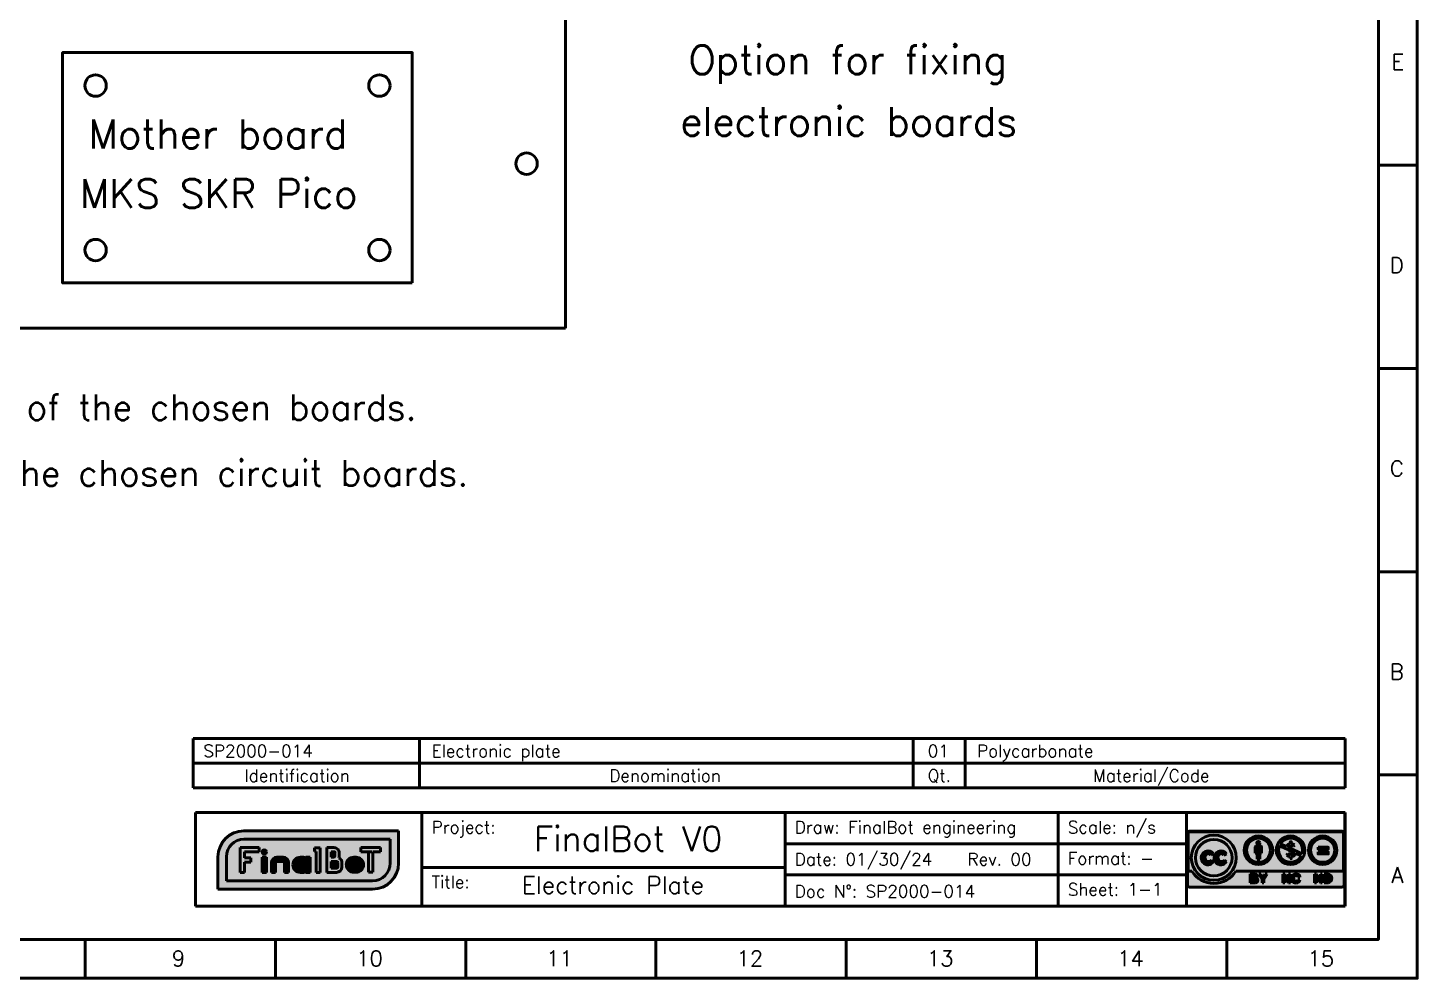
# Model space of a CAD drawing. Extents: x 21948 to 23123, y -4624 to -4130.
# Drawn here: x 22543.9 to 22881.7, y -4623.8 to -4392.7 of the extents above; entities that cross this region are included whole.
import ezdxf

# ---------------------------------------------------------------- set-up
doc = ezdxf.new("R2010")
doc.units = 0
doc.layers.add('Cotas', color=90, linetype='Continuous')
doc.layers.add('Eletrônico', color=7, linetype='Continuous')
doc.layers.add('Peças Usinadas', color=120, linetype='Continuous', lineweight=50)
doc.styles.get("Standard").update_dxf_attribs({"font": 'romans.shx'})

# ---------------------------------------------------------------- blocks, each defined once
blk = doc.blocks.new('Logo CC')
at = {"layer": 'Peças Usinadas'}
h = blk.add_hatch(color=252, dxfattribs=at)
h.dxf.hatch_style = 1
h.paths.add_polyline_path([(20.48, 4.9, 0.414214), (20.04, 5.34), (-17.19, 5.34, 0.414214), (-17.63, 4.9), (-17.63, -7.85, 0.414214), (-17.19, -8.29), (20.04, -8.29, 0.414214), (20.48, -7.85), (20.48, 4.9)])
h.paths.add_polyline_path([(-16.56, -4.37), (-17.44, -4.37), (-17.44, 4.9, -0.414214), (-17.19, 5.15), (20.04, 5.15, -0.414214), (20.29, 4.9), (20.29, -4.37), (-5.84, -4.37, -0.563159), (-16.56, -4.37)], flags=16)
h.paths.add_polyline_path([(-16.67, -1.12, -1), (-5.73, -1.12, -1), (-16.67, -1.12)], flags=0)
h.paths.add_polyline_path([(-2.34, -5.06), (-1.12, -5.06, -0.661969), (-0.86, -6.06, -0.788457), (-1.09, -7.22), (-2.34, -7.22), (-2.34, -5.06)], flags=16)
h.paths.add_polyline_path([(-0.23, -5.14), (0.26, -5.14), (0.76, -5.98), (1.27, -5.14), (1.76, -5.14), (1, -6.41), (1, -7.27), (0.76, -7.27), (0.53, -7.27), (0.53, -6.41), (-0.23, -5.14)], flags=16)
h.paths.add_polyline_path([(5.57, -5.1), (6.05, -5.1), (6.97, -6.44), (6.97, -5.1), (7.45, -5.1), (7.45, -7.21), (6.97, -7.21), (6.05, -5.87), (6.05, -7.23), (5.57, -7.23), (5.57, -5.1)], flags=16)
h.paths.add_polyline_path([(7.82, -5.75, -0.213732), (8.48, -5.08, -0.134698), (9.1, -5.09, -0.397759), (9.71, -5.83), (9.24, -5.83, 0.6511), (8.35, -5.62, 0.22418), (8.31, -6.58, 0.699149), (9.24, -6.54), (9.71, -6.54, -0.390337), (8.8, -7.31, -0.329081), (7.83, -6.65, -0.166195), (7.82, -5.75)], flags=16)
h.paths.add_polyline_path([(13.29, -5.1), (13.77, -5.1), (14.7, -6.44), (14.7, -5.1), (15.18, -5.1), (15.18, -7.21), (14.7, -7.21), (13.77, -5.87), (13.77, -7.23), (13.29, -7.23), (13.29, -5.1)], flags=16)
h.paths.add_polyline_path([(15.66, -5.1), (16.59, -5.1, -0.863396), (16.59, -7.21), (15.66, -7.21), (15.66, -5.1)], flags=16)
h.paths.add_polyline_path([(16.02, -5.45), (16.59, -5.45, -0.611418), (16.59, -6.9), (16.02, -6.9), (16.02, -5.45)], flags=0)
h.paths.add_polyline_path([(-1.84, -5.45), (-1.29, -5.45, -0.888745), (-1.29, -5.94), (-1.84, -5.94), (-1.84, -5.45)], flags=0)
h.paths.add_polyline_path([(-1.84, -6.36), (-1.21, -6.36, -0.888745), (-1.21, -6.85), (-1.84, -6.85), (-1.84, -6.36)], flags=0)
h.paths.add_polyline_path([(-6.76, -1.12, -1), (-15.64, -1.12, -1), (-6.76, -1.12)], flags=0)
h.paths.add_polyline_path([(3.13, 0.69, -1), (-3.81, 0.69, -1), (3.13, 0.69)], flags=0)
h.paths.add_polyline_path([(2.59, 0.69, -1), (-3.27, 0.69, -1), (2.59, 0.69)], flags=0)
h.paths.add_polyline_path([(-1.12, 1.44, -0.414214), (-0.92, 1.64), (-0.34, 1.64), (0.23, 1.64, -0.414213), (0.43, 1.44), (0.43, 0), (0, 0), (0, -1.46), (-0.34, -1.46), (-0.69, -1.46), (-0.69, 0), (-1.12, 0), (-1.12, 1.44)], flags=0)
h.paths.add_polyline_path([(10.93, 0.69, -1), (3.99, 0.69, -1), (10.93, 0.69)], flags=0)
h.paths.add_polyline_path([(4.75, 1.8), (6.66, 0.93, 0.109981), (8.05, 0.21, -0.673703), (8.15, -0.15, -0.259108), (6.78, -0.18), (6.51, -0.48, 0.155874), (7.39, -0.85), (7.39, -1.33), (7.63, -1.33), (7.63, -0.85, 0.142846), (8.46, -0.56, 0.147289), (8.76, -0.04), (10.07, -0.64, -0.962523), (4.75, 1.8)], flags=0)
h.paths.add_polyline_path([(7.33, 1.73, -0.154068), (8.15, 1.66), (8.43, 1.96, 0.096441), (7.63, 2.24), (7.63, 2.76), (7.39, 2.76), (7.39, 2.26, 0.305146), (6.45, 1.57), (4.97, 2.24, -0.876811), (10.26, -0.18), (7.26, 1.21, -0.730169), (7.33, 1.73)], flags=0)
h.paths.add_polyline_path([(18.73, 0.69, -1), (11.79, 0.69, -1), (18.73, 0.69)], flags=0)
h.paths.add_polyline_path([(18.19, 0.69, -1), (12.33, 0.69, -1), (18.19, 0.69)], flags=0)
h.paths.add_polyline_path([(14.14, 1.43), (16.6, 1.43), (16.6, 0.97), (14.14, 0.97), (14.14, 1.43)], flags=0)
h.paths.add_polyline_path([(-11.27, -0.18), (-11.88, -0.53, 0.450891), (-13.11, -0.33, 0.349848), (-13.01, -1.97, 0.361747), (-11.79, -1.71), (-11.3, -2.06, -0.517788), (-13.86, -2.29, -0.339698), (-13.89, -0.09, -0.489965), (-11.27, -0.18)], flags=0)
h.paths.add_polyline_path([(-8.12, -0.18), (-8.73, -0.53, 0.450891), (-9.96, -0.33, 0.349848), (-9.86, -1.97, 0.361747), (-8.64, -1.71), (-8.15, -2.06, -0.517788), (-10.71, -2.29, -0.339698), (-10.74, -0.09, -0.489965), (-8.12, -0.18)], flags=0)
h.paths.add_polyline_path([(14.14, 0.28), (16.6, 0.28), (16.6, -0.19), (14.14, -0.19), (14.14, 0.28)], flags=0)
h.paths.add_polyline_path([(0.05, 2.45, -1), (-0.74, 2.45, -1), (0.05, 2.45)], flags=0)
h = blk.add_hatch(color=254, dxfattribs=at)
h.dxf.hatch_style = 1
h.paths.add_polyline_path([(20.29, 4.9, 0.414214), (20.04, 5.15), (-17.19, 5.15, 0.414214), (-17.44, 4.9), (-17.44, -4.37), (-16.56, -4.37, 0.563159), (-5.84, -4.37), (20.29, -4.37), (20.29, 4.9)])
h.paths.add_polyline_path([(-5.73, -1.12, -1), (-16.67, -1.12, -1), (-5.73, -1.12)], flags=16)
h.paths.add_polyline_path([(-6.76, -1.12, -1), (-15.64, -1.12, -1), (-6.76, -1.12)], flags=0)
h.paths.add_polyline_path([(3.13, 0.69, -1), (-3.81, 0.69, -1), (3.13, 0.69)], flags=16)
h.paths.add_polyline_path([(2.59, 0.69, -1), (-3.27, 0.69, -1), (2.59, 0.69)], flags=0)
h.paths.add_polyline_path([(-1.12, 1.44, -0.414214), (-0.92, 1.64), (-0.34, 1.64), (0.23, 1.64, -0.414213), (0.43, 1.44), (0.43, 0), (0, 0), (0, -1.46), (-0.34, -1.46), (-0.69, -1.46), (-0.69, 0), (-1.12, 0), (-1.12, 1.44)], flags=0)
h.paths.add_polyline_path([(10.93, 0.69, -1), (3.99, 0.69, -1), (10.93, 0.69)], flags=16)
h.paths.add_polyline_path([(4.75, 1.8), (6.66, 0.93, 0.109981), (8.05, 0.21, -0.673703), (8.15, -0.15, -0.259108), (6.78, -0.18), (6.51, -0.48, 0.155874), (7.39, -0.85), (7.39, -1.33), (7.63, -1.33), (7.63, -0.85, 0.142846), (8.46, -0.56, 0.147289), (8.76, -0.04), (10.07, -0.64, -0.962523), (4.75, 1.8)], flags=0)
h.paths.add_polyline_path([(7.33, 1.73, -0.154068), (8.15, 1.66), (8.43, 1.96, 0.096441), (7.63, 2.24), (7.63, 2.76), (7.39, 2.76), (7.39, 2.26, 0.305146), (6.45, 1.57), (4.97, 2.24, -0.876811), (10.26, -0.18), (7.26, 1.21, -0.730169), (7.33, 1.73)], flags=0)
h.paths.add_polyline_path([(18.73, 0.69, -1), (11.79, 0.69, -1), (18.73, 0.69)], flags=16)
h.paths.add_polyline_path([(18.19, 0.69, -1), (12.33, 0.69, -1), (18.19, 0.69)], flags=0)
h.paths.add_polyline_path([(14.14, 1.43), (16.6, 1.43), (16.6, 0.97), (14.14, 0.97), (14.14, 1.43)], flags=0)
h.paths.add_polyline_path([(-11.27, -0.18), (-11.88, -0.53, 0.450891), (-13.11, -0.33, 0.349848), (-13.01, -1.97, 0.361747), (-11.79, -1.71), (-11.3, -2.06, -0.517788), (-13.86, -2.29, -0.339698), (-13.89, -0.09, -0.489965), (-11.27, -0.18)], flags=0)
h.paths.add_polyline_path([(-8.12, -0.18), (-8.73, -0.53, 0.450891), (-9.96, -0.33, 0.349848), (-9.86, -1.97, 0.361747), (-8.64, -1.71), (-8.15, -2.06, -0.517788), (-10.71, -2.29, -0.339698), (-10.74, -0.09, -0.489965), (-8.12, -0.18)], flags=0)
h.paths.add_polyline_path([(14.14, 0.28), (16.6, 0.28), (16.6, -0.19), (14.14, -0.19), (14.14, 0.28)], flags=0)
h.paths.add_polyline_path([(0.05, 2.45, -1), (-0.74, 2.45, -1), (0.05, 2.45)], flags=0)
h = blk.add_hatch(color=252, dxfattribs=at)
h.dxf.hatch_style = 1
h.paths.add_polyline_path([(-5.73, -1.12, 1), (-16.67, -1.12, 1), (-5.73, -1.12)])
h.paths.add_polyline_path([(-15.64, -1.12, -1), (-6.76, -1.12, -1), (-15.64, -1.12)], flags=16)
h.paths.add_polyline_path([(-13.89, -0.09, -0.489965), (-11.27, -0.18), (-11.88, -0.53, 0.450891), (-13.11, -0.33, 0.349848), (-13.01, -1.97, 0.361747), (-11.79, -1.71), (-11.3, -2.06, -0.517788), (-13.86, -2.29, -0.339698), (-13.89, -0.09)], flags=0)
h.paths.add_polyline_path([(-10.74, -0.09, -0.489965), (-8.12, -0.18), (-8.73, -0.53, 0.450891), (-9.96, -0.33, 0.349848), (-9.86, -1.97, 0.361747), (-8.64, -1.71), (-8.15, -2.06, -0.517788), (-10.71, -2.29, -0.339698), (-10.74, -0.09)], flags=0)
h = blk.add_hatch(color=252, dxfattribs=at)
h.dxf.hatch_style = 1
h.paths.add_polyline_path([(3.13, 0.69, 1), (-3.81, 0.69, 1), (3.13, 0.69)])
h.paths.add_polyline_path([(2.59, 0.69, -1), (-3.27, 0.69, -1), (2.59, 0.69)], flags=16)
h.paths.add_polyline_path([(-0.92, 1.64), (-0.34, 1.64), (0.23, 1.64, -0.414213), (0.43, 1.44), (0.43, 0), (0, 0), (0, -1.46), (-0.34, -1.46), (-0.69, -1.46), (-0.69, 0), (-1.12, 0), (-1.12, 1.44, -0.414214), (-0.92, 1.64)], flags=0)
h.paths.add_polyline_path([(0.05, 2.45, -1), (-0.74, 2.45, -1), (0.05, 2.45)], flags=0)
h = blk.add_hatch(color=7, dxfattribs=at)
h.dxf.hatch_style = 1
h.paths.add_polyline_path([(2.59, 0.69, 1), (-3.27, 0.69, 1), (2.59, 0.69)])
h.paths.add_polyline_path([(-0.92, 1.64), (-0.34, 1.64), (0.23, 1.64, -0.414213), (0.43, 1.44), (0.43, 0), (0, 0), (0, -1.46), (-0.34, -1.46), (-0.69, -1.46), (-0.69, 0), (-1.12, 0), (-1.12, 1.44, -0.414214), (-0.92, 1.64)], flags=16)
h.paths.add_polyline_path([(0.05, 2.45, -1), (-0.74, 2.45, -1), (0.05, 2.45)], flags=16)
h = blk.add_hatch(color=252, dxfattribs=at)
h.dxf.hatch_style = 1
h.paths.add_polyline_path([(10.93, 0.69, 1), (3.99, 0.69, 1), (10.93, 0.69)])
h.paths.add_polyline_path([(4.75, 1.8), (6.66, 0.93, 0.109981), (8.05, 0.21, -0.673703), (8.15, -0.15, -0.259108), (6.78, -0.18), (6.51, -0.48, 0.155874), (7.39, -0.85), (7.39, -1.33), (7.63, -1.33), (7.63, -0.85, 0.142846), (8.46, -0.56, 0.147289), (8.76, -0.04), (10.07, -0.64, -0.962523), (4.75, 1.8)], flags=16)
h.paths.add_polyline_path([(10.26, -0.18), (7.26, 1.21, -0.730169), (7.33, 1.73, -0.154068), (8.15, 1.66), (8.43, 1.96, 0.096441), (7.63, 2.24), (7.63, 2.76), (7.39, 2.76), (7.39, 2.26, 0.305146), (6.45, 1.57), (4.97, 2.24, -0.876811), (10.26, -0.18)], flags=16)
h = blk.add_hatch(color=7, dxfattribs=at)
h.dxf.hatch_style = 1
h.paths.add_polyline_path([(7.39, 2.76), (7.63, 2.76), (7.63, 2.24, -0.096441), (8.43, 1.96), (8.15, 1.66, 0.154068), (7.33, 1.73, 0.730169), (7.26, 1.21), (10.26, -0.18, 0.876811), (4.97, 2.24), (6.45, 1.57, -0.305146), (7.39, 2.26), (7.39, 2.76)])
h = blk.add_hatch(color=252, dxfattribs=at)
h.dxf.hatch_style = 1
h.paths.add_polyline_path([(18.73, 0.69, 1), (11.79, 0.69, 1), (18.73, 0.69)])
h.paths.add_polyline_path([(18.19, 0.69, -1), (12.33, 0.69, -1), (18.19, 0.69)], flags=16)
h.paths.add_polyline_path([(14.14, 1.43), (16.6, 1.43), (16.6, 0.97), (14.14, 0.97), (14.14, 1.43)], flags=0)
h.paths.add_polyline_path([(14.14, 0.28), (16.6, 0.28), (16.6, -0.19), (14.14, -0.19), (14.14, 0.28)], flags=0)
h = blk.add_hatch(color=7, dxfattribs=at)
h.dxf.hatch_style = 1
h.paths.add_polyline_path([(12.33, 0.69, 1), (18.19, 0.69, 1), (12.33, 0.69)])
h.paths.add_polyline_path([(14.14, 1.43), (16.6, 1.43), (16.6, 0.97), (14.14, 0.97), (14.14, 1.43)], flags=16)
h.paths.add_polyline_path([(14.14, 0.28), (16.6, 0.28), (16.6, -0.19), (14.14, -0.19), (14.14, 0.28)], flags=16)
h = blk.add_hatch(color=7, dxfattribs=at)
h.dxf.hatch_style = 1
h.paths.add_polyline_path([(-6.76, -1.12, 1), (-15.64, -1.12, 1), (-6.76, -1.12)])
h.paths.add_polyline_path([(-13.89, -0.09, -0.489965), (-11.27, -0.18), (-11.88, -0.53, 0.450891), (-13.11, -0.33, 0.349848), (-13.01, -1.97, 0.361747), (-11.79, -1.71), (-11.3, -2.06, -0.517788), (-13.86, -2.29, -0.339698), (-13.89, -0.09)], flags=16)
h.paths.add_polyline_path([(-10.74, -0.09, -0.489965), (-8.12, -0.18), (-8.73, -0.53, 0.450891), (-9.96, -0.33, 0.349848), (-9.86, -1.97, 0.361747), (-8.64, -1.71), (-8.15, -2.06, -0.517788), (-10.71, -2.29, -0.339698), (-10.74, -0.09)], flags=16)
h = blk.add_hatch(color=252, dxfattribs=at)
h.dxf.hatch_style = 1
h.paths.add_polyline_path([(-11.3, -2.06), (-11.79, -1.71, -0.361747), (-13.01, -1.97, -0.349848), (-13.11, -0.33, -0.450891), (-11.88, -0.53), (-11.27, -0.18, 0.489965), (-13.89, -0.09, 0.339698), (-13.86, -2.29, 0.517788), (-11.3, -2.06)])
h = blk.add_hatch(color=252, dxfattribs=at)
h.dxf.hatch_style = 1
h.paths.add_polyline_path([(-8.15, -2.06), (-8.64, -1.71, -0.361747), (-9.86, -1.97, -0.349848), (-9.96, -0.33, -0.450891), (-8.73, -0.53), (-8.12, -0.18, 0.489965), (-10.74, -0.09, 0.339698), (-10.71, -2.29, 0.517788), (-8.15, -2.06)])
h = blk.add_hatch(color=252, dxfattribs=at)
h.dxf.hatch_style = 1
h.paths.add_polyline_path([(0.43, 1.44, 0.414214), (0.23, 1.64), (-0.34, 1.64), (-0.92, 1.64, 0.414214), (-1.12, 1.44), (-1.12, 0), (-0.69, 0), (-0.69, -1.46), (-0.34, -1.46), (0, -1.46), (0, 0), (0.43, 0), (0.43, 1.44)])
h = blk.add_hatch(color=252, dxfattribs=at)
h.dxf.hatch_style = 1
h.paths.add_polyline_path([(0.05, 2.45, 1), (-0.74, 2.45, 1), (0.05, 2.45)])
h = blk.add_hatch(color=7, dxfattribs=at)
h.dxf.hatch_style = 1
h.paths.add_polyline_path([(6.66, 0.93), (4.75, 1.8, 0.962523), (10.07, -0.64), (8.76, -0.04, -0.147289), (8.46, -0.56, -0.142846), (7.63, -0.85), (7.63, -1.33), (7.39, -1.33), (7.39, -0.85, -0.155874), (6.51, -0.48), (6.78, -0.18, 0.259108), (8.15, -0.15, 0.673703), (8.05, 0.21, -0.109981), (6.66, 0.93)])
h = blk.add_hatch(color=252, dxfattribs=at)
h.dxf.hatch_style = 1
h.paths.add_polyline_path([(16.6, 1.43), (14.14, 1.43), (14.14, 0.97), (16.6, 0.97), (16.6, 1.43)])
h = blk.add_hatch(color=252, dxfattribs=at)
h.dxf.hatch_style = 1
h.paths.add_polyline_path([(16.6, 0.28), (14.14, 0.28), (14.14, -0.19), (16.6, -0.19), (16.6, 0.28)])
h = blk.add_hatch(color=7, dxfattribs=at)
h.dxf.hatch_style = 1
h.paths.add_polyline_path([(-0.86, -6.06, 0.661969), (-1.12, -5.06), (-2.34, -5.06), (-2.34, -7.22), (-1.09, -7.22, 0.788457), (-0.86, -6.06)])
h.paths.add_polyline_path([(-1.84, -5.45), (-1.29, -5.45, -0.888745), (-1.29, -5.94), (-1.84, -5.94), (-1.84, -5.45)], flags=16)
h.paths.add_polyline_path([(-1.84, -6.36), (-1.21, -6.36, -0.888745), (-1.21, -6.85), (-1.84, -6.85), (-1.84, -6.36)], flags=16)
h = blk.add_hatch(color=252, dxfattribs=at)
h.dxf.hatch_style = 1
h.paths.add_polyline_path([(-1.29, -5.45), (-1.84, -5.45), (-1.84, -5.94), (-1.29, -5.94, 0.888745), (-1.29, -5.45)])
h = blk.add_hatch(color=252, dxfattribs=at)
h.dxf.hatch_style = 1
h.paths.add_polyline_path([(-1.21, -6.36), (-1.84, -6.36), (-1.84, -6.85), (-1.21, -6.85, 0.888745), (-1.21, -6.36)])
h = blk.add_hatch(color=7, dxfattribs=at)
h.dxf.hatch_style = 1
h.paths.add_polyline_path([(1.76, -5.14), (1.27, -5.14), (0.76, -5.98), (0.26, -5.14), (-0.23, -5.14), (0.53, -6.41), (0.53, -7.27), (0.76, -7.27), (1, -7.27), (1, -6.41), (1.76, -5.14)])
h = blk.add_hatch(color=7, dxfattribs=at)
h.dxf.hatch_style = 1
h.paths.add_polyline_path([(7.45, -5.1), (6.97, -5.1), (6.97, -6.44), (6.05, -5.1), (5.57, -5.1), (5.57, -7.23), (6.05, -7.23), (6.05, -5.87), (6.97, -7.21), (7.45, -7.21), (7.45, -5.1)])
h = blk.add_hatch(color=7, dxfattribs=at)
h.dxf.hatch_style = 1
h.paths.add_polyline_path([(9.71, -6.54), (9.24, -6.54, -0.699149), (8.31, -6.58, -0.22418), (8.35, -5.62, -0.6511), (9.24, -5.83), (9.71, -5.83, 0.397759), (9.1, -5.09, 0.134698), (8.48, -5.08, 0.213732), (7.82, -5.75, 0.166195), (7.83, -6.65, 0.329081), (8.8, -7.31, 0.390337), (9.71, -6.54)])
h = blk.add_hatch(color=7, dxfattribs=at)
h.dxf.hatch_style = 1
h.paths.add_polyline_path([(15.18, -5.1), (14.7, -5.1), (14.7, -6.44), (13.77, -5.1), (13.29, -5.1), (13.29, -7.23), (13.77, -7.23), (13.77, -5.87), (14.7, -7.21), (15.18, -7.21), (15.18, -5.1)])
h = blk.add_hatch(color=7, dxfattribs=at)
h.dxf.hatch_style = 1
h.paths.add_polyline_path([(16.59, -5.1), (15.66, -5.1), (15.66, -7.21), (16.59, -7.21, 0.863396), (16.59, -5.1)])
h.paths.add_polyline_path([(16.02, -5.45), (16.59, -5.45, -0.611418), (16.59, -6.9), (16.02, -6.9), (16.02, -5.45)], flags=16)
h = blk.add_hatch(color=252, dxfattribs=at)
h.dxf.hatch_style = 1
h.paths.add_polyline_path([(16.59, -5.45), (16.02, -5.45), (16.02, -6.9), (16.59, -6.9, 0.611418), (16.59, -5.45)])
for p, q in [((-17.85, 9.83), (-17.85, -12.87)), ((-17.85, 9.83), (20.69, 9.83)), ((20.69, 9.83), (20.69, -12.87)), ((20.69, -12.87), (-17.85, -12.87))]:
    blk.add_line(p, q, dxfattribs=at)
at = {"layer": 'Peças Usinadas', "color": 252}
for p, q in [((-17.63, 4.9), (-17.63, -7.85)), ((-17.44, 4.9), (-17.44, -4.37)), ((-17.19, 5.34), (20.04, 5.34)), ((-17.19, 5.15), (20.04, 5.15)), ((20.29, -4.37), (20.29, 4.9)), ((20.48, -7.85), (20.48, 4.9)), ((-1.12, 0), (-1.12, 1.44)), ((-0.69, 0), (-1.12, 0)), ((-0.92, 1.64), (-0.34, 1.64)), ((-0.69, -1.46), (-0.69, 0)), ((0.23, 1.64), (-0.34, 1.64)), ((0, 0), (0.43, 0)), ((0, -1.46), (0, 0)), ((0.43, 0), (0.43, 1.44)), ((4.75, 1.8), (6.66, 0.93)), ((4.97, 2.24), (6.45, 1.57)), ((7.26, 1.21), (10.26, -0.18)), ((8.15, 1.66), (8.43, 1.96)), ((-11.27, -0.18), (-11.88, -0.53)), ((-11.3, -2.06), (-11.79, -1.71)), ((-8.12, -0.18), (-8.73, -0.53)), ((-8.15, -2.06), (-8.64, -1.71)), ((-0.34, -1.46), (-0.69, -1.46)), ((-0.34, -1.46), (0, -1.46)), ((6.51, -0.48), (6.78, -0.18)), ((8.76, -0.04), (10.07, -0.64)), ((-17.44, -4.37), (-16.56, -4.37)), ((-5.84, -4.37), (20.29, -4.37)), ((-2.34, -5.06), (-1.12, -5.06)), ((-2.34, -7.22), (-2.34, -5.06)), ((-1.84, -5.94), (-1.84, -5.45)), ((-1.84, -5.45), (-1.29, -5.45)), ((-1.84, -5.94), (-1.29, -5.94)), ((-1.84, -6.36), (-1.21, -6.36)), ((-1.84, -6.85), (-1.84, -6.36)), ((-0.23, -5.14), (0.26, -5.14)), ((0.53, -6.41), (-0.23, -5.14)), ((0.76, -5.98), (0.26, -5.14)), ((0.53, -7.27), (0.53, -6.41)), ((0.76, -5.98), (1.27, -5.14)), ((1, -6.41), (1.76, -5.14)), ((1, -7.27), (1, -6.41)), ((1.76, -5.14), (1.27, -5.14)), ((5.57, -5.1), (6.05, -5.1)), ((5.57, -7.23), (5.57, -5.1)), ((6.05, -5.1), (6.97, -6.44)), ((6.05, -5.87), (6.97, -7.21)), ((6.05, -7.23), (6.05, -5.87)), ((6.97, -6.44), (6.97, -5.1)), ((6.97, -5.1), (7.45, -5.1)), ((7.45, -7.21), (7.45, -5.1)), ((9.24, -5.83), (9.71, -5.83)), ((9.24, -6.54), (9.71, -6.54)), ((13.29, -5.1), (13.77, -5.1)), ((13.29, -7.23), (13.29, -5.1)), ((13.77, -5.1), (14.7, -6.44)), ((13.77, -5.87), (14.7, -7.21)), ((13.77, -7.23), (13.77, -5.87)), ((14.7, -6.44), (14.7, -5.1)), ((14.7, -5.1), (15.18, -5.1)), ((15.18, -7.21), (15.18, -5.1)), ((15.66, -5.1), (16.59, -5.1)), ((15.66, -7.21), (15.66, -5.1)), ((16.59, -5.45), (16.02, -5.45)), ((16.02, -6.9), (16.02, -5.45)), ((20.04, -8.29), (-17.19, -8.29)), ((-2.34, -7.22), (-1.09, -7.22)), ((-1.84, -6.85), (-1.21, -6.85)), ((0.53, -7.27), (0.76, -7.27)), ((1, -7.27), (0.76, -7.27)), ((5.57, -7.23), (6.05, -7.23)), ((6.97, -7.21), (7.45, -7.21)), ((13.29, -7.23), (13.77, -7.23)), ((14.7, -7.21), (15.18, -7.21)), ((15.66, -7.21), (16.59, -7.21)), ((16.59, -6.9), (16.02, -6.9))]:
    blk.add_line(p, q, dxfattribs=at)
at = {"layer": 'Peças Usinadas', "color": 252, "flags": 128}
for points in [[(7.63, 2.24), (7.63, 2.76), (7.39, 2.76), (7.39, 2.26)], [(7.39, -1.33), (7.63, -1.33), (7.63, -0.85)], [(7.39, -0.85), (7.39, -1.33)]]:
    blk.add_lwpolyline(points, dxfattribs=at)
for points in [[(14.14, 1.43), (16.6, 1.43), (16.6, 0.97), (14.14, 0.97)], [(14.14, 0.28), (16.6, 0.28), (16.6, -0.19), (14.14, -0.19)]]:
    blk.add_lwpolyline(points, close=True, dxfattribs=at)
at = {"layer": 'Peças Usinadas', "color": 252}
for centre, radius in [((-11.2, -1.12), 5.47), ((-0.34, 0.69), 3.47), ((-0.34, 0.69), 2.93), ((7.46, 0.69), 3.47), ((15.26, 0.69), 3.47), ((15.26, 0.69), 2.93), ((-11.2, -1.12), 4.44), ((-0.35, 2.45), 0.394)]:
    blk.add_circle(centre, radius, dxfattribs=at)
for centre, radius, start, end in [((-17.19, 4.9), 0.44, 90, 180), ((-17.19, 4.9), 0.25, 90, 180), ((7.46, 0.69), 2.93, 342.9005, 147.879), ((20.04, 4.9), 0.44, 360, 90), ((20.04, 4.9), 0.25, 360, 90), ((-12.61, -1.14), 1.65, 35.899, 140.312), ((-9.46, -1.14), 1.65, 35.899, 140.312), ((-0.92, 1.44), 0.2, 90, 180), ((0.23, 1.44), 0.2, 360, 90), ((7.46, 0.69), 2.93, 157.5777, 333.2017), ((7.43, 1.22), 1.04, 92.4066, 160.2839), ((8.98, 3.7), 3.61, 230.0829, 255.1878), ((7.38, 1.46), 0.274, 100.5329, 245.0759), ((7.64, 0.38), 1.38, 67.9424, 102.9766), ((7.31, 0.05), 2.22, 59.7313, 81.7659), ((8.03, 0.01), 0.197, 307.7598, 83.633), ((-12.44, -1.17), 1.81, 143.2776, 218.3278), ((-12.66, -1.27), 1.57, 220.4297, 329.9279), ((-12.03, -1.08), 1.32, 145.1635, 222.2927), ((-12.59, -0.97), 0.834, 32.2581, 129.3387), ((-12.56, -1.11), 0.977, 242.5501, 322.0999), ((-9.29, -1.17), 1.81, 143.2776, 218.3278), ((-9.51, -1.27), 1.57, 220.4297, 329.9279), ((-8.88, -1.08), 1.32, 145.1635, 222.2927), ((-9.44, -0.97), 0.834, 32.2581, 129.3387), ((-9.41, -1.11), 0.977, 242.5501, 322.0999), ((7.53, 0.72), 1.58, 229.3802, 264.8188), ((7.44, 1.08), 1.41, 242.197, 300.3024), ((7.53, 0.72), 1.58, 273.4515, 305.9694), ((7.75, 0.21), 1.05, 312.6699, 346.185), ((-11.2, -1.12), 6.26, 211.2271, 328.7729), ((-1.32, -5.69), 0.246, 276.7421, 83.2579), ((-1.24, -6.61), 0.246, 276.7421, 83.2579), ((-1.2, -5.61), 0.563, 307.4065, 81.4197), ((-1.11, -6.61), 0.605, 272.1182, 65.1353), ((9.14, -6.19), 1.39, 161.3638, 199.108), ((8.89, -6.15), 1.14, 111.2202, 159.478), ((8.76, -6.32), 0.992, 199.5295, 272.3911), ((9.34, -6.14), 1.12, 152.4639, 203.0066), ((8.77, -6.39), 0.498, 202.1633, 342.0005), ((8.75, -5.93), 0.504, 10.3325, 142.6051), ((8.78, -6.21), 1.17, 74.3385, 105.0244), ((8.84, -6.43), 0.878, 267.2945, 352.5847), ((9.01, -5.79), 0.705, 356.0828, 82.8454), ((16.43, -6.15), 1.06, 278.3856, 81.6144), ((16.22, -6.17), 0.813, 297.1152, 62.8848), ((-17.19, -7.85), 0.44, 180, 270), ((20.04, -7.85), 0.44, 270, 360)]:
    blk.add_arc(centre, radius, start, end, dxfattribs=at)
blk = doc.blocks.new('Logo FinalBot')
at = {"layer": 'Peças Usinadas'}
h = blk.add_hatch(color=160, dxfattribs=at)
h.dxf.hatch_style = 1
h.paths.add_polyline_path([(20.07, -3.68), (20.07, 4.02), (-16.79, 4.02, 0.414214), (-22.99, -2.18), (-22.99, -9.88), (13.87, -9.88, 0.414214), (20.07, -3.68)])
h.paths.add_polyline_path([(-16.79, 2.02), (18.07, 2.02), (18.07, -3.68, -0.414214), (13.87, -7.88), (-20.99, -7.88), (-20.99, -2.18, -0.414214), (-16.79, 2.02)], flags=16)
h.paths.add_polyline_path([(-17.68, 0.02), (-13.16, 0.02), (-13.16, -0.98), (-16.68, -0.98), (-16.68, -2.43), (-15.18, -2.43), (-15.18, -3.43), (-16.68, -3.43), (-16.68, -5.88), (-17.68, -5.88), (-17.68, 0.02)], flags=0)
h.paths.add_polyline_path([(0, 0), (1.39, 0), (1.39, -5.9), (0.39, -5.9), (0.39, -0.93), (0, -0.93), (0, 0)], flags=0)
h.paths.add_polyline_path([(-11.45, -1.02, -1), (-12.45, -1.02, -1), (-11.45, -1.02)], flags=0)
h.paths.add_polyline_path([(2.96, 0.02), (4.68, 0.02, -0.004522), (4.7, 0.02, -0.411567), (5.9, -1.2), (5.9, -1.97, -0.084636), (5.83, -2.4, -0.287129), (6.56, -3.57), (6.56, -4.58, -0.414214), (5.26, -5.88), (2.96, -5.88), (2.96, 0.02)], flags=0)
h.paths.add_polyline_path([(-12.45, -2.27), (-11.45, -2.27), (-11.45, -5.88), (-12.45, -5.88), (-12.45, -2.27)], flags=0)
h.paths.add_polyline_path([(-10.25, -3.57, -0.414214), (-8.95, -2.27), (-7.45, -2.27, -0.414213), (-6.15, -3.57), (-6.15, -5.88), (-7.15, -5.88), (-7.15, -3.57, 0.414214), (-7.45, -3.27), (-8.95, -3.27, 0.414214), (-9.25, -3.57), (-9.25, -5.88), (-10.25, -5.88), (-10.25, -3.57)], flags=0)
h.paths.add_polyline_path([(-5.11, -4.09, -0.414214), (-3.31, -2.29), (-2.81, -2.29, -0.11565), (-2.01, -2.48), (-2.01, -2.29), (-1.01, -2.29), (-1.01, -5.9), (-2.01, -5.9), (-2.01, -5.71, -0.114336), (-2.8, -5.9), (-3.3, -5.9, -0.411757), (-5.11, -4.09)], flags=0)
h.paths.add_polyline_path([(-4.11, -4.09, -0.414214), (-3.31, -3.29), (-2.81, -3.29, -0.414213), (-2.01, -4.09), (-2.01, -4.21, -0.37241), (-2.8, -4.9), (-3.3, -4.9, -0.40873), (-4.11, -4.09)], flags=0)
h.paths.add_polyline_path([(3.96, -3.27), (5.26, -3.27, -0.414214), (5.56, -3.57), (5.56, -4.58, -0.414214), (5.26, -4.88), (3.96, -4.88), (3.96, -3.27)], flags=0)
h.paths.add_polyline_path([(7.6, -4.07, -0.414214), (9.4, -2.27), (9.92, -2.27, -0.414214), (11.72, -4.07, -0.411757), (9.91, -5.87), (9.41, -5.87, -0.411757), (7.6, -4.07)], flags=0)
h.paths.add_polyline_path([(8.6, -4.07, -0.414214), (9.4, -3.27), (9.92, -3.27, -0.414214), (10.72, -4.07, -0.40873), (9.91, -4.87), (9.41, -4.87, -0.40873), (8.6, -4.07)], flags=0)
h.paths.add_polyline_path([(3.96, -0.98), (4.68, -0.98, -0.007603), (4.69, -0.98, -0.003081), (4.69, -0.98, -0.407969), (4.9, -1.2), (4.9, -1.97, -0.414214), (4.6, -2.27), (3.96, -2.27), (3.96, -0.98)], flags=0)
h = blk.add_hatch(color=7, dxfattribs=at)
h.dxf.hatch_style = 1
h.paths.add_polyline_path([(18.07, 2.02), (-16.79, 2.02, 0.414214), (-20.99, -2.18), (-20.99, -7.88), (13.87, -7.88, 0.414214), (18.07, -3.68), (18.07, 2.02)])
h.paths.add_polyline_path([(-17.68, 0.02), (-13.16, 0.02), (-13.16, -0.98), (-16.68, -0.98), (-16.68, -2.43), (-15.18, -2.43), (-15.18, -3.43), (-16.68, -3.43), (-16.68, -5.88), (-17.68, -5.88), (-17.68, 0.02)], flags=16)
h.paths.add_polyline_path([(-12.45, -2.27), (-11.45, -2.27), (-11.45, -5.88), (-12.45, -5.88), (-12.45, -2.27)], flags=16)
h.paths.add_polyline_path([(-8.95, -2.27), (-7.45, -2.27, -0.414213), (-6.15, -3.57), (-6.15, -5.88), (-7.15, -5.88), (-7.15, -3.57, 0.414214), (-7.45, -3.27), (-8.95, -3.27, 0.414214), (-9.25, -3.57), (-9.25, -5.88), (-10.25, -5.88), (-10.25, -3.57, -0.414214), (-8.95, -2.27)], flags=16)
h.paths.add_polyline_path([(-3.31, -2.29), (-2.81, -2.29, -0.11565), (-2.01, -2.48), (-2.01, -2.29), (-1.01, -2.29), (-1.01, -5.9), (-2.01, -5.9), (-2.01, -5.71, -0.114336), (-2.8, -5.9), (-3.3, -5.9, -0.411757), (-5.11, -4.09, -0.414214), (-3.31, -2.29)], flags=16)
h.paths.add_polyline_path([(-3.31, -3.29), (-2.81, -3.29, -0.414213), (-2.01, -4.09), (-2.01, -4.21, -0.37241), (-2.8, -4.9), (-3.3, -4.9, -0.40873), (-4.11, -4.09, -0.414214), (-3.31, -3.29)], flags=0)
h.paths.add_polyline_path([(0.39, -0.93), (0, -0.93), (0, 0), (1.39, 0), (1.39, -5.9), (0.39, -5.9), (0.39, -0.93)], flags=16)
h.paths.add_polyline_path([(2.96, 0.02), (4.68, 0.02, -0.004522), (4.7, 0.02, -0.411567), (5.9, -1.2), (5.9, -1.97, -0.084636), (5.83, -2.4, -0.287129), (6.56, -3.57), (6.56, -4.58, -0.414214), (5.26, -5.88), (2.96, -5.88), (2.96, 0.02)], flags=16)
h.paths.add_polyline_path([(3.96, -3.27), (5.26, -3.27, -0.414214), (5.56, -3.57), (5.56, -4.58, -0.414214), (5.26, -4.88), (3.96, -4.88), (3.96, -3.27)], flags=0)
h.paths.add_polyline_path([(9.4, -2.27), (9.92, -2.27, -0.414214), (11.72, -4.07, -0.411757), (9.91, -5.87), (9.41, -5.87, -0.411757), (7.6, -4.07, -0.414214), (9.4, -2.27)], flags=16)
h.paths.add_polyline_path([(9.4, -3.27), (9.92, -3.27, -0.414214), (10.72, -4.07, -0.40873), (9.91, -4.87), (9.41, -4.87, -0.40873), (8.6, -4.07, -0.414214), (9.4, -3.27)], flags=0)
h.paths.add_polyline_path([(12.92, -0.98), (11.87, -0.98), (11.07, -0.98), (11.07, 0.02), (15.77, 0.02), (15.77, -0.98), (13.92, -0.98), (13.92, -5.87), (12.92, -5.87), (12.92, -0.98)], flags=16)
h.paths.add_polyline_path([(-11.45, -1.02, -1), (-12.45, -1.02, -1), (-11.45, -1.02)], flags=16)
h.paths.add_polyline_path([(3.96, -0.98), (4.68, -0.98, -0.007603), (4.69, -0.98, -0.003081), (4.69, -0.98, -0.407969), (4.9, -1.2), (4.9, -1.97, -0.414214), (4.6, -2.27), (3.96, -2.27), (3.96, -0.98)], flags=0)
h = blk.add_hatch(color=160, dxfattribs=at)
h.dxf.hatch_style = 1
h.paths.add_polyline_path([(-15.18, -2.43), (-16.68, -2.43), (-16.68, -0.98), (-13.16, -0.98), (-13.16, 0.02), (-17.68, 0.02), (-17.68, -5.88), (-16.68, -5.88), (-16.68, -3.43), (-15.18, -3.43), (-15.18, -2.43)])
h = blk.add_hatch(color=160, dxfattribs=at)
h.dxf.hatch_style = 1
h.paths.add_polyline_path([(1.39, 0), (0, 0), (0, -0.93), (0.39, -0.93), (0.39, -5.9), (1.39, -5.9), (1.39, 0)])
h = blk.add_hatch(color=160, dxfattribs=at)
h.dxf.hatch_style = 1
h.paths.add_polyline_path([(6.56, -4.58), (6.56, -3.57, 0.287129), (5.83, -2.4, 0.084636), (5.9, -1.97), (5.9, -1.2, 0.411567), (4.7, 0.02), (4.68, 0.02), (2.96, 0.02), (2.96, -5.88), (5.26, -5.88, 0.414213), (6.56, -4.58)])
h.paths.add_polyline_path([(3.96, -0.98), (4.68, -0.98, -0.007603), (4.69, -0.98, -0.003081), (4.69, -0.98, -0.407969), (4.9, -1.2), (4.9, -1.97, -0.414214), (4.6, -2.27), (3.96, -2.27), (3.96, -0.98)], flags=16)
h.paths.add_polyline_path([(3.96, -3.27), (5.26, -3.27, -0.414214), (5.56, -3.57), (5.56, -4.58, -0.414214), (5.26, -4.88), (3.96, -4.88), (3.96, -3.27)], flags=16)
h = blk.add_hatch(color=160, dxfattribs=at)
h.dxf.hatch_style = 1
h.paths.add_polyline_path([(15.77, 0.02), (11.07, 0.02), (11.07, -0.98), (12.92, -0.98), (12.92, -5.87), (13.92, -5.87), (13.92, -0.98), (15.77, -0.98), (15.77, 0.02)])
h = blk.add_hatch(color=160, dxfattribs=at)
h.dxf.hatch_style = 1
h.paths.add_polyline_path([(-11.45, -1.02, 1), (-12.45, -1.02, 1), (-11.45, -1.02)])
h = blk.add_hatch(color=160, dxfattribs=at)
h.dxf.hatch_style = 1
h.paths.add_polyline_path([(-11.45, -2.27), (-12.45, -2.27), (-12.45, -5.88), (-11.45, -5.88), (-11.45, -2.27)])
h = blk.add_hatch(color=160, dxfattribs=at)
h.dxf.hatch_style = 1
h.paths.add_polyline_path([(-7.45, -2.27), (-8.95, -2.27, 0.414214), (-10.25, -3.57), (-10.25, -5.88), (-9.25, -5.88), (-9.25, -3.57, -0.414214), (-8.95, -3.27), (-7.45, -3.27, -0.414213), (-7.15, -3.57), (-7.15, -5.88), (-6.15, -5.88), (-6.15, -3.57, 0.414214), (-7.45, -2.27)])
h = blk.add_hatch(color=160, dxfattribs=at)
h.dxf.hatch_style = 1
h.paths.add_polyline_path([(-1.01, -2.29), (-2.01, -2.29), (-2.01, -2.48, 0.11565), (-2.81, -2.29), (-3.31, -2.29, 0.414214), (-5.11, -4.09, 0.411757), (-3.3, -5.9), (-2.8, -5.9, 0.114336), (-2.01, -5.71), (-2.01, -5.9), (-1.01, -5.9), (-1.01, -2.29)])
h.paths.add_polyline_path([(-4.11, -4.09, -0.414214), (-3.31, -3.29), (-2.81, -3.29, -0.414214), (-2.01, -4.09), (-2.01, -4.21, -0.37241), (-2.8, -4.9), (-3.3, -4.9, -0.40873), (-4.11, -4.09)], flags=16)
h = blk.add_hatch(color=7, dxfattribs=at)
h.dxf.hatch_style = 1
h.paths.add_polyline_path([(-2.81, -3.29), (-3.31, -3.29, 0.414214), (-4.11, -4.09, 0.40873), (-3.3, -4.9), (-2.8, -4.9, 0.372409), (-2.01, -4.21), (-2.01, -4.09, 0.414214), (-2.81, -3.29)])
h = blk.add_hatch(color=7, dxfattribs=at)
h.dxf.hatch_style = 1
h.paths.add_polyline_path([(4.9, -1.2, 0.407969), (4.69, -0.98), (4.68, -0.98), (3.96, -0.98), (3.96, -2.27), (4.6, -2.27, 0.414214), (4.9, -1.97), (4.9, -1.2)])
h = blk.add_hatch(color=7, dxfattribs=at)
h.dxf.hatch_style = 1
h.paths.add_polyline_path([(5.56, -3.57, 0.414214), (5.26, -3.27), (3.96, -3.27), (3.96, -4.88), (5.26, -4.88, 0.414214), (5.56, -4.58), (5.56, -3.57)])
h = blk.add_hatch(color=160, dxfattribs=at)
h.dxf.hatch_style = 1
h.paths.add_polyline_path([(11.72, -4.07, 0.414214), (9.92, -2.27), (9.4, -2.27, 0.414214), (7.6, -4.07, 0.411757), (9.41, -5.87), (9.91, -5.87, 0.411757), (11.72, -4.07)])
h.paths.add_polyline_path([(8.6, -4.07, -0.414214), (9.4, -3.27), (9.92, -3.27, -0.414214), (10.72, -4.07, -0.40873), (9.91, -4.87), (9.41, -4.87, -0.40873), (8.6, -4.07)], flags=16)
h = blk.add_hatch(color=7, dxfattribs=at)
h.dxf.hatch_style = 1
h.paths.add_polyline_path([(9.92, -3.27), (9.4, -3.27, 0.414214), (8.6, -4.07, 0.40873), (9.41, -4.87), (9.91, -4.87, 0.40873), (10.72, -4.07, 0.414214), (9.92, -3.27)])
at = {"layer": 'Peças Usinadas', "color": 160}
for p, q in [((20.07, 4.02), (-16.79, 4.02)), ((20.07, -3.68), (20.07, 4.02)), ((-17.68, 0.02), (-13.16, 0.02)), ((-17.68, -5.88), (-17.68, 0.02)), ((18.07, 2.02), (-16.79, 2.02)), ((-13.16, -0.98), (-13.16, 0.02)), ((0, 0), (1.39, 0)), ((0, 0), (0, -0.93)), ((1.39, -5.9), (1.39, 0)), ((4.7, 0.02), (2.96, 0.02)), ((2.96, -5.88), (2.96, 0.02)), ((11.07, 0.02), (15.77, 0.02)), ((11.07, -0.98), (11.07, 0.02)), ((11.07, 0.02), (15.77, 0.02)), ((11.07, -0.98), (11.07, 0.02)), ((15.77, -0.98), (15.77, 0.02)), ((15.77, 0.02), (15.77, -0.98)), ((18.07, -3.68), (18.07, 2.02)), ((-22.99, -2.18), (-22.99, -9.88)), ((-20.99, -2.18), (-20.99, -7.88)), ((-16.68, -2.43), (-16.68, -0.98)), ((-16.68, -0.98), (-13.16, -0.98)), ((-16.68, -2.43), (-15.18, -2.43)), ((-15.18, -3.43), (-15.18, -2.43)), ((-12.45, -2.27), (-11.45, -2.27)), ((-12.45, -5.88), (-12.45, -2.27)), ((-11.45, -5.88), (-11.45, -2.27)), ((-8.95, -2.27), (-7.45, -2.27)), ((-8.95, -3.27), (-7.45, -3.27)), ((-3.31, -2.29), (-2.81, -2.29)), ((-3.31, -3.29), (-2.81, -3.29)), ((-2.01, -2.48), (-2.01, -2.29)), ((-1.01, -2.29), (-2.01, -2.29)), ((-1.01, -5.9), (-1.01, -2.29)), ((0.39, -0.93), (0, -0.93)), ((0.39, -5.9), (0.39, -0.93)), ((4.7, -0.98), (3.96, -0.98)), ((3.96, -2.27), (3.96, -0.98)), ((3.96, -2.27), (4.6, -2.27)), ((3.96, -4.88), (3.96, -3.27)), ((3.96, -3.27), (5.26, -3.27)), ((4.9, -1.2), (4.9, -1.97)), ((5.9, -1.2), (5.9, -1.97)), ((9.4, -2.27), (9.92, -2.27)), ((9.4, -3.27), (9.92, -3.27)), ((12.92, -0.98), (11.07, -0.98)), ((11.87, -0.98), (13.72, -0.98)), ((12.92, -5.87), (12.92, -0.98)), ((12.92, -5.87), (12.92, -0.98)), ((13.92, -0.98), (15.77, -0.98)), ((13.92, -5.87), (13.92, -0.98)), ((13.92, -0.98), (13.92, -5.87)), ((15.77, -0.98), (13.92, -0.98)), ((-17.68, -5.88), (-16.68, -5.88)), ((-16.68, -3.43), (-15.18, -3.43)), ((-16.68, -5.88), (-16.68, -3.43)), ((-12.45, -5.88), (-11.45, -5.88)), ((-10.25, -5.88), (-10.25, -3.57)), ((-10.25, -5.88), (-9.25, -5.88)), ((-9.25, -5.88), (-9.25, -3.57)), ((-7.15, -5.88), (-7.15, -3.57)), ((-7.15, -5.88), (-6.15, -5.88)), ((-6.15, -5.88), (-6.15, -3.57)), ((-3.3, -4.9), (-2.8, -4.9)), ((-3.3, -5.9), (-2.8, -5.9)), ((-2.01, -4.21), (-2.01, -4.09)), ((-2.01, -5.9), (-2.01, -5.71)), ((-1.01, -5.9), (-2.01, -5.9)), ((0.39, -5.9), (1.39, -5.9)), ((2.96, -5.88), (5.26, -5.88)), ((3.96, -4.88), (5.26, -4.88)), ((5.56, -4.58), (5.56, -3.57)), ((6.56, -4.58), (6.56, -3.57)), ((9.41, -4.87), (9.91, -4.87)), ((9.41, -5.87), (9.91, -5.87)), ((12.92, -5.87), (13.92, -5.87)), ((13.92, -5.87), (12.92, -5.87)), ((-22.99, -9.88), (13.87, -9.88)), ((-20.99, -7.88), (13.87, -7.88))]:
    blk.add_line(p, q, dxfattribs=at)
blk.add_circle((-11.95, -1.02), 0.5, dxfattribs=at)
for centre, radius, start, end in [((-16.79, -2.18), 6.2, 90, 180), ((-16.79, -2.18), 4.2, 90, 180), ((4.69, -1.2), 1.22, 0, 91.2243), ((-8.95, -3.57), 1.3, 90, 180), ((-8.95, -3.57), 0.299, 90, 180), ((-7.45, -3.57), 1.3, 360, 90), ((-7.45, -3.57), 0.299, 0, 90), ((-3.31, -4.09), 1.8, 90, 180), ((-3.31, -4.09), 0.8, 90, 180), ((-2.81, -4.09), 1.8, 63.6122, 90), ((-2.81, -4.09), 0.8, 0, 90), ((4.6, -1.97), 0.3, 270, 360), ((4.69, -1.2), 0.218, 360, 91.2243), ((4.69, -1.2), 0.218, 360, 89.4819), ((5.26, -3.57), 0.3, 0, 90), ((4.6, -1.97), 1.3, 340.6489, 360), ((5.26, -3.57), 1.3, 360, 64.0812), ((5.26, -3.57), 1.3, 360, 64.0812), ((9.4, -4.07), 1.8, 90, 180), ((9.4, -4.07), 0.8, 90, 180), ((9.92, -4.07), 1.8, 0, 90), ((9.92, -4.07), 0.8, 0, 90), ((-3.3, -4.08), 1.81, 180.2938, 269.8127), ((-3.3, -4.08), 0.814, 180.6566, 269.5819), ((-2.8, -4.1), 0.8, 270, 351.7033), ((-2.8, -4.1), 1.8, 270, 296.0907), ((5.26, -4.58), 1.3, 270, 360), ((5.26, -4.58), 0.3, 270, 360), ((9.42, -4.06), 1.81, 180.2938, 269.8127), ((9.42, -4.06), 0.814, 180.6566, 269.5819), ((9.91, -4.06), 0.814, 270.4181, 359.3434), ((9.91, -4.06), 1.81, 270.1873, 359.7062), ((13.87, -3.68), 6.2, 270, 360), ((13.87, -3.68), 4.2, 270, 360)]:
    blk.add_arc(centre, radius, start, end, dxfattribs=at)

msp = doc.modelspace()

# ---------------------------------------------------------------- linework, layer by layer
at = {"layer": 'Peças Usinadas'}
for p, q in [((22674.676, -4465.76), (22674.676, -4268.759)), ((22881.683, -4426.123), (22872.233, -4426.123)), ((22275.495, -4465.753), (22674.676, -4465.76)), ((22881.683, -4475.533), (22872.233, -4475.533)), ((22881.683, -4524.943), (22872.233, -4524.943)), ((22584.163, -4565.513), (22584.163, -4577.513)), ((22864.133, -4565.513), (22584.163, -4565.513)), ((22639.16, -4565.513), (22639.16, -4577.513)), ((22759.16, -4565.513), (22759.16, -4577.513)), ((22771.76, -4565.513), (22771.76, -4577.513)), ((22864.133, -4565.513), (22864.133, -4577.513)), ((22864.133, -4571.513), (22584.163, -4571.513)), ((22881.683, -4574.354), (22872.233, -4574.354)), ((22864.133, -4577.513), (22584.163, -4577.513)), ((22584.747, -4606.214), (22584.747, -4583.513)), ((22584.747, -4583.513), (22864.133, -4583.513)), ((22639.744, -4596.843), (22639.744, -4583.513)), ((22728.023, -4583.513), (22728.023, -4596.843)), ((22794.391, -4583.513), (22794.391, -4606.214)), ((22825.592, -4583.513), (22825.592, -4606.214)), ((22864.133, -4583.513), (22864.133, -4606.214)), ((22825.592, -4591.082), (22728.023, -4591.082)), ((22639.744, -4606.214), (22639.744, -4596.843)), ((22639.744, -4596.843), (22728.023, -4596.843)), ((22728.023, -4596.843), (22639.744, -4596.843)), ((22728.023, -4596.843), (22728.023, -4606.214)), ((22825.592, -4598.648), (22728.023, -4598.648)), ((22864.133, -4606.214), (22584.747, -4606.214)), ((22872.233, -4614.314), (22872.233, -4608.644)), ((22557.86, -4614.314), (22557.86, -4623.764)), ((22604.12, -4614.314), (22604.12, -4623.764)), ((22650.381, -4614.314), (22650.381, -4623.764)), ((22696.641, -4614.314), (22696.641, -4623.764)), ((22742.901, -4614.314), (22742.901, -4623.764)), ((22789.162, -4614.314), (22789.162, -4623.764)), ((22835.422, -4614.314), (22835.422, -4623.764))]:
    msp.add_line(p, q, dxfattribs=at)
at = {"layer": 'Peças Usinadas', "flags": 128}
for points in [[(22187.777, -4623.764), (22881.683, -4623.764), (22881.683, -4129.661), (22187.777, -4129.661)], [(22197.227, -4614.314), (22872.233, -4614.314), (22872.233, -4139.111), (22197.227, -4139.111)]]:
    msp.add_lwpolyline(points, close=True, dxfattribs=at)
at = {"layer": 'Peças Usinadas', "color": 7, "flags": 128}
msp.add_lwpolyline([(22637.41, -4454.759), (22637.41, -4398.759), (22552.41, -4398.759), (22552.41, -4454.759)], close=True, dxfattribs=at)
at = {"layer": 'Peças Usinadas', "color": 1}
for centre in [(22560.41, -4406.759), (22629.41, -4406.759), (22560.41, -4446.759), (22629.41, -4446.759)]:
    msp.add_circle(centre, 2.6, dxfattribs=at)
at = {"layer": 'Peças Usinadas'}
msp.add_circle((22665.176, -4425.756), 2.6, dxfattribs=at)

# ---------------------------------------------------------------- block references
msp.add_blockref('Logo CC', (22843.438, -4593.344), dxfattribs=at)
at = {"layer": 'Peças Usinadas', "xscale": 1.019700050354004, "yscale": 1.019700050354004, "zscale": 1.019700050354004}
msp.add_blockref('Logo FinalBot', (22613.614, -4592.03), dxfattribs=at)

# ---------------------------------------------------------------- texts
at = {"layer": 'Cotas'}
for s, height, p in [('E', 3.78, (22875.437, -4402.914)), ('D', 3.78, (22875.059, -4452.325)), ('C', 3.78, (22875.059, -4501.735)), ('B', 3.78, (22875.059, -4551.145)), ('SP2000-014', 3, (22586.619, -4570.013)), ('Electronic plate', 3, (22642.09, -4570.013)), ('01', 3, (22762.69, -4570.013)), ('Polycarbonate', 3, (22774.69, -4570.013)), ('Identification', 3, (22596.616, -4576.013)), ('Denomination', 3, (22685.29, -4576.013)), ('Qt.', 3, (22762.69, -4576.013)), ('Material/Code', 3, (22802.89, -4576.013)), ('Project:', 3, (22642.09, -4588.547)), ('Draw: FinalBot engineering', 3, (22730.369, -4588.547)), ('Scale: n/s', 3, (22796.736, -4588.547)), ('FinalBot V0', 6, (22667.01, -4592.867)), ('Date: 01/30/24', 3, (22730.369, -4596.347)), ('Format: -', 3, (22796.736, -4596.113)), ('Rev. 00', 3, (22772.369, -4596.347)), ('Title:', 3, (22642.09, -4601.877)), ('Electronic Plate', 4.2, (22664.029, -4603.233)), ('A', 3.78, (22875.437, -4600.555)), ('Doc N°: SP2000-014', 3, (22730.369, -4604.147)), ('Sheet: 1-1', 3, (22796.736, -4603.679)), ('9', 3.78, (22578.976, -4620.856)), ('10', 3.78, (22623.725, -4620.856)), ('11', 3.78, (22669.985, -4620.856)), ('12', 3.78, (22716.245, -4620.856)), ('13', 3.78, (22762.506, -4620.856)), ('14', 3.78, (22808.766, -4620.856)), ('15', 3.78, (22855.027, -4620.856))]:
    msp.add_text(s, height=height, dxfattribs=at).set_placement(p)
at = {"layer": 'Cotas', "color": 1}
for s, p in [('Drill the fixings according to the layout provided by the manufacturers of the chosen boards.', (22235.302, -4488.094)), ('The number of spacers will depend on the number of fixing holes for the chosen circuit boards.', (22235.302, -4504.094))]:
    msp.add_text(s, height=6.25, dxfattribs=at).set_placement(p)
at = {"layer": 'Eletrônico', "ltscale": 0.1}
for s, p in [('Option for fixing', (22704.562, -4404.02)), ('electronic boards', (22702.56, -4419.02)), ('Mother board', (22558.679, -4422.045)), ('MKS SKR Pico', (22556.577, -4436.511))]:
    msp.add_text(s, height=7, dxfattribs=at).set_placement(p)

doc.saveas('drawing.dxf')
